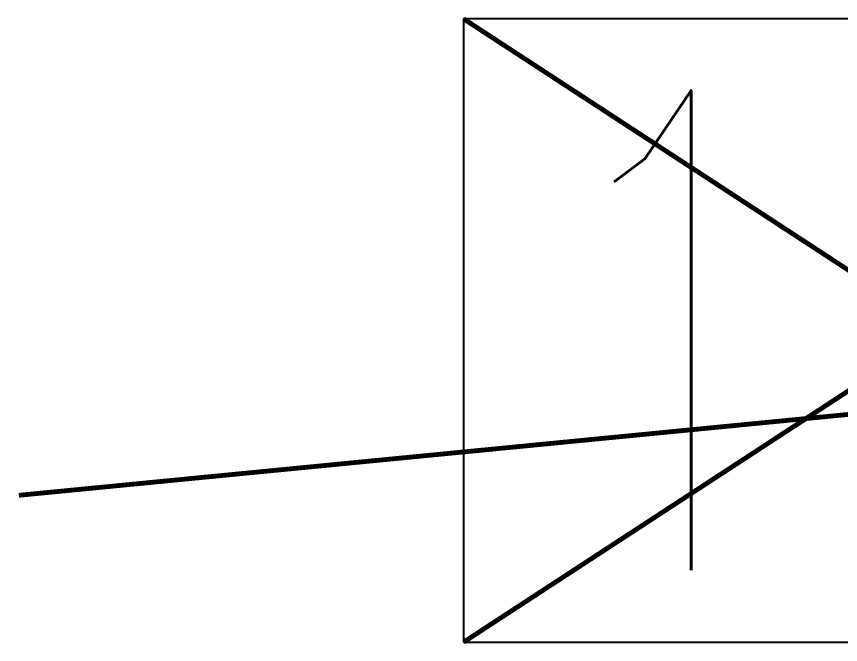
# Model space of a CAD drawing. Extents: x -11639 to -9817, y 3347 to 4292.
# Drawn here: x -10325.1 to -10239.1, y 3346.8 to 3412.2 of the extents above; entities that cross this region are included whole.
import ezdxf

# ---------------------------------------------------------------- set-up
doc = ezdxf.new("R2010")
doc.units = 0
doc.header["$LTSCALE"] = 10
doc.header["$MEASUREMENT"] = 0
doc.layers.add('1', color=2, linetype='CONTINUOUS')
doc.styles.add('HZ', font='txt', dxfattribs={"width": 0.75, "bigfont": 'hztxt'})

# ---------------------------------------------------------------- blocks, each defined once
blk = doc.blocks.new('20-216-2')
at = {"layer": '1', "style": 'HZ', "width": 0.75}
blk.add_text('1:10', height=500, dxfattribs=at).set_placement((-15950.42845, 191.18641))

msp = doc.modelspace()

# ---------------------------------------------------------------- linework, layer by layer
at = {"layer": '1', "const_width": 0.5}
for points in [[(-10278.43338, 3411.97838), (-10178.90918, 3347.00626)], [(-10178.90918, 3411.97838), (-10278.43338, 3347.00626)], [(-10324.81616, 3362.31117), (-10133.74363, 3380.93421)]]:
    msp.add_lwpolyline(points, dxfattribs=at)
at = {"layer": '1'}
msp.add_lwpolyline([(-10278.43338, 3347.00626), (-10178.90918, 3347.00626), (-10178.90918, 3411.97838), (-10278.43338, 3411.97838)], close=True, dxfattribs=at)

# ---------------------------------------------------------------- block references
at = {"layer": '1', "xscale": 0.1, "yscale": 0.1, "zscale": 0.1}
msp.add_blockref('20-216-2', (-8677.35231, 3335.39854), dxfattribs=at)

doc.saveas('drawing.dxf')
